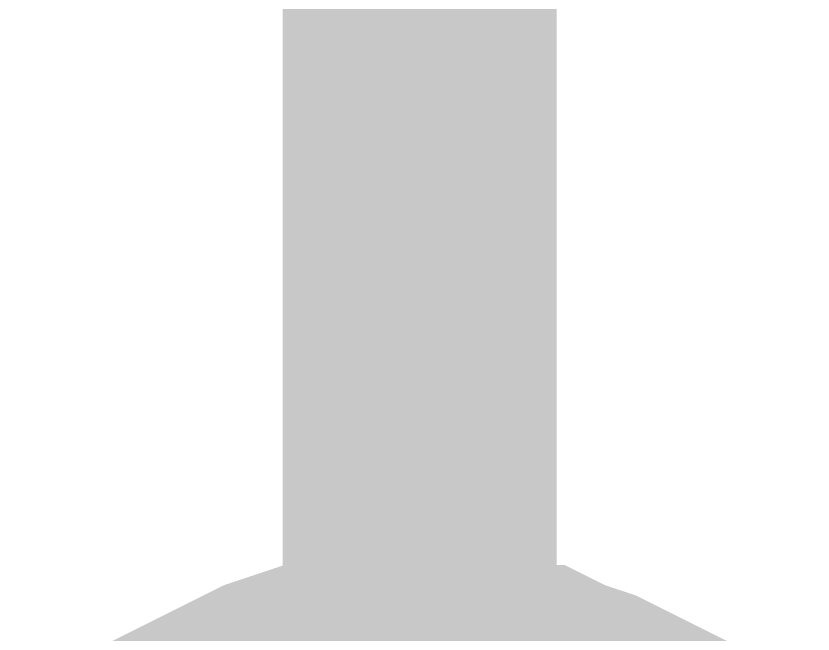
# Model space of a CAD drawing. Header units: inches. Extents: x 0 to 432, y 0 to 280.
# Drawn here: x 263.728 to 264.6, y 185.985 to 186.662 of the extents above; entities that cross this region are included whole.
import ezdxf

# ---------------------------------------------------------------- set-up
doc = ezdxf.new("R2010")
doc.units = ezdxf.units.IN
doc.layers.add('Sheet', color=255, linetype='Continuous')

msp = doc.modelspace()

# ---------------------------------------------------------------- linework, layer by layer
at = {"layer": 'Sheet'}
for points in [[(264.16978, 190.49285, 0.29972, 0.29972, 0), (264.16978, 185.40571, 0.29972, 0.29972, 0)], [(263.87778, 185.83244, 0.29972, 0.29972, 0), (263.90024, 185.84367, 0.29972, 0.29972, 0), (263.9227, 185.8549, 0.29972, 0.29972, 0), (263.94516, 185.86613, 0.29972, 0.29972, 0), (263.96762, 185.87736, 0.29972, 0.29972, 0), (263.99009, 185.88859, 0.29972, 0.29972, 0), (264.01255, 185.89982, 0.29972, 0.29972, 0), (264.04624, 185.91105, 0.29972, 0.29972, 0), (264.0687, 185.91105, 0.29972, 0.29972, 0), (264.09116, 185.91105, 0.29972, 0.29972, 0), (264.11362, 185.92228, 0.29972, 0.29972, 0), (264.14732, 185.92228, 0.29972, 0.29972, 0), (264.16978, 185.92228, 0.29972, 0.29972, 0)], [(263.87778, 185.83244, 0.29972, 0.29972, 0), (263.90024, 185.84367, 0.29972, 0.29972, 0), (263.9227, 185.8549, 0.29972, 0.29972, 0), (263.94516, 185.86613, 0.29972, 0.29972, 0), (263.96762, 185.87736, 0.29972, 0.29972, 0), (263.99009, 185.88859, 0.29972, 0.29972, 0), (264.01255, 185.89982, 0.29972, 0.29972, 0), (264.04624, 185.91105, 0.29972, 0.29972, 0), (264.0687, 185.91105, 0.29972, 0.29972, 0), (264.09116, 185.91105, 0.29972, 0.29972, 0), (264.11362, 185.92228, 0.29972, 0.29972, 0), (264.14732, 185.92228, 0.29972, 0.29972, 0), (264.16978, 185.92228, 0.29972, 0.29972, 0)], [(263.87778, 185.83244, 0.29972, 0.29972, 0), (263.90024, 185.84367, 0.29972, 0.29972, 0), (263.9227, 185.8549, 0.29972, 0.29972, 0), (263.94516, 185.86613, 0.29972, 0.29972, 0), (263.96762, 185.87736, 0.29972, 0.29972, 0), (263.99009, 185.88859, 0.29972, 0.29972, 0), (264.01255, 185.89982, 0.29972, 0.29972, 0), (264.04624, 185.91105, 0.29972, 0.29972, 0), (264.0687, 185.91105, 0.29972, 0.29972, 0), (264.09116, 185.91105, 0.29972, 0.29972, 0), (264.11362, 185.92228, 0.29972, 0.29972, 0), (264.14732, 185.92228, 0.29972, 0.29972, 0), (264.16978, 185.92228, 0.29972, 0.29972, 0)], [(263.87778, 185.83244, 0.29972, 0.29972, 0), (263.90024, 185.84367, 0.29972, 0.29972, 0), (263.9227, 185.8549, 0.29972, 0.29972, 0), (263.94516, 185.86613, 0.29972, 0.29972, 0), (263.96762, 185.87736, 0.29972, 0.29972, 0), (263.99009, 185.88859, 0.29972, 0.29972, 0), (264.01255, 185.89982, 0.29972, 0.29972, 0), (264.04624, 185.91105, 0.29972, 0.29972, 0), (264.0687, 185.91105, 0.29972, 0.29972, 0), (264.09116, 185.91105, 0.29972, 0.29972, 0), (264.11362, 185.92228, 0.29972, 0.29972, 0), (264.14732, 185.92228, 0.29972, 0.29972, 0), (264.16978, 185.92228, 0.29972, 0.29972, 0)], [(264.16978, 185.92228, 0.29972, 0.29972, 0), (264.16978, 185.92228, 0.29972, 0.29972, 0)], [(264.16978, 185.92228, 0.29972, 0.29972, 0), (264.19224, 185.92228, 0.29972, 0.29972, 0), (264.22593, 185.92228, 0.29972, 0.29972, 0), (264.24839, 185.91105, 0.29972, 0.29972, 0), (264.27085, 185.91105, 0.29972, 0.29972, 0), (264.29332, 185.91105, 0.29972, 0.29972, 0), (264.31578, 185.89982, 0.29972, 0.29972, 0), (264.34947, 185.88859, 0.29972, 0.29972, 0), (264.37193, 185.87736, 0.29972, 0.29972, 0), (264.39439, 185.86613, 0.29972, 0.29972, 0), (264.41685, 185.8549, 0.29972, 0.29972, 0), (264.42808, 185.84367, 0.29972, 0.29972, 0), (264.45055, 185.83244, 0.29972, 0.29972, 0)], [(264.16978, 185.92228, 0.29972, 0.29972, 0), (264.16978, 185.92228, 0.29972, 0.29972, 0)], [(264.16978, 185.92228, 0.29972, 0.29972, 0), (264.19224, 185.92228, 0.29972, 0.29972, 0), (264.22593, 185.92228, 0.29972, 0.29972, 0), (264.24839, 185.91105, 0.29972, 0.29972, 0), (264.27085, 185.91105, 0.29972, 0.29972, 0), (264.29332, 185.91105, 0.29972, 0.29972, 0), (264.31578, 185.89982, 0.29972, 0.29972, 0), (264.34947, 185.88859, 0.29972, 0.29972, 0), (264.37193, 185.87736, 0.29972, 0.29972, 0), (264.39439, 185.86613, 0.29972, 0.29972, 0), (264.41685, 185.8549, 0.29972, 0.29972, 0), (264.42808, 185.84367, 0.29972, 0.29972, 0), (264.45055, 185.83244, 0.29972, 0.29972, 0)], [(264.16978, 185.92228, 0.29972, 0.29972, 0), (264.16978, 185.92228, 0.29972, 0.29972, 0)], [(264.16978, 185.92228, 0.29972, 0.29972, 0), (264.19224, 185.92228, 0.29972, 0.29972, 0), (264.22593, 185.92228, 0.29972, 0.29972, 0), (264.24839, 185.91105, 0.29972, 0.29972, 0), (264.27085, 185.91105, 0.29972, 0.29972, 0), (264.29332, 185.91105, 0.29972, 0.29972, 0), (264.31578, 185.89982, 0.29972, 0.29972, 0), (264.34947, 185.88859, 0.29972, 0.29972, 0), (264.37193, 185.87736, 0.29972, 0.29972, 0), (264.39439, 185.86613, 0.29972, 0.29972, 0), (264.41685, 185.8549, 0.29972, 0.29972, 0), (264.42808, 185.84367, 0.29972, 0.29972, 0), (264.45055, 185.83244, 0.29972, 0.29972, 0)], [(264.16978, 185.92228, 0.29972, 0.29972, 0), (264.16978, 185.92228, 0.29972, 0.29972, 0)], [(264.16978, 185.92228, 0.29972, 0.29972, 0), (264.19224, 185.92228, 0.29972, 0.29972, 0), (264.22593, 185.92228, 0.29972, 0.29972, 0), (264.24839, 185.91105, 0.29972, 0.29972, 0), (264.27085, 185.91105, 0.29972, 0.29972, 0), (264.29332, 185.91105, 0.29972, 0.29972, 0), (264.31578, 185.89982, 0.29972, 0.29972, 0), (264.34947, 185.88859, 0.29972, 0.29972, 0), (264.37193, 185.87736, 0.29972, 0.29972, 0), (264.39439, 185.86613, 0.29972, 0.29972, 0), (264.41685, 185.8549, 0.29972, 0.29972, 0), (264.42808, 185.84367, 0.29972, 0.29972, 0), (264.45055, 185.83244, 0.29972, 0.29972, 0)]]:
    msp.add_lwpolyline(points, format="xyseb", dxfattribs=at)

doc.saveas('drawing.dxf')
